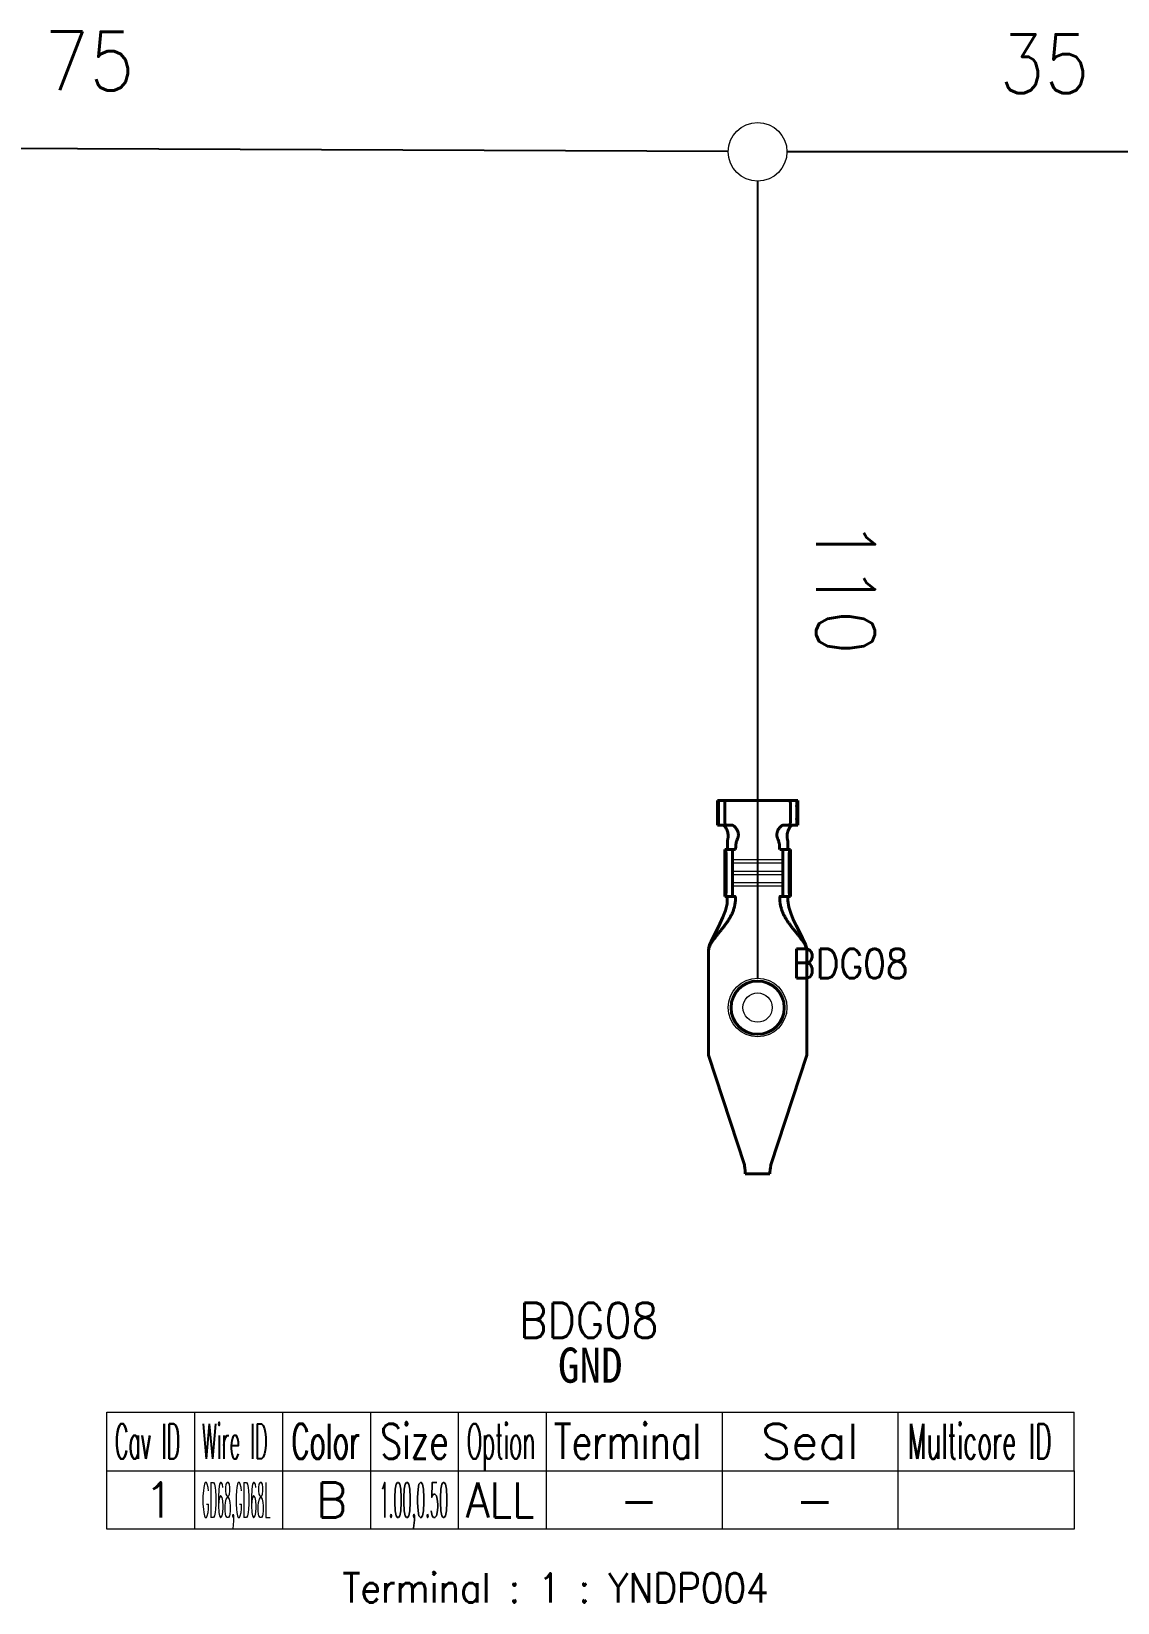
# Model space of a CAD drawing. Header units: inches. Extents: x 47316 to 59086, y 3141 to 11743.
# Drawn here: x 53421 to 53513.6, y 6149.8 to 6283.8 of the extents above; entities that cross this region are included whole.
import ezdxf

# ---------------------------------------------------------------- set-up
doc = ezdxf.new("R2010")
doc.units = ezdxf.units.IN
doc.header["$MEASUREMENT"] = 0
doc.layers.add('标注线', color=3, linetype='Continuous', lineweight=20)
doc.layers.add('轮廓线', color=7, linetype='Continuous', lineweight=40)
doc.styles.get("Standard").update_dxf_attribs({"font": ''})
doc.styles.get('Standard').set_extended_font_data('SimSun')
doc.linetypes.add('_VH_OTCON', pattern='A,0.0001,[7,VeSys.shx,S=0.1,R=0,X=0,Y=0],-0.4,[7,VeSys.shx,S=0.1,R=0,X=0,Y=0],-0.4,["X",Standard,S=1,R=0,X=-0.5,Y=-0.5],-0.0001,[7,VeSys.shx,S=0.1,R=0,X=0,Y=0],-0.4', length=1.2002)
doc.linetypes.add('_VH_SPACE_TAPE_1', pattern='A,0.0001,[17,VeSys.shx,S=0.1,R=0,X=0,Y=0],-0.4,[17,VeSys.shx,S=0.1,R=0,X=0,Y=0],-0.4,[17,VeSys.shx,S=0.1,R=0,X=0,Y=0],-0.4,[18,VeSys.shx,S=0.1,R=0,X=0,Y=0],-0.5,[18,VeSys.shx,S=0.1,R=180,X=0.1,Y=0],-0.1,[17,VeSys.shx,S=0.1,R=0,X=0,Y=0],-0.4,[17,VeSys.shx,S=0.1,R=0,X=0,Y=0],-0.4,[17,VeSys.shx,S=0.1,R=0,X=0,Y=0],-0.4', length=3.0001)

# ---------------------------------------------------------------- blocks, each defined once
blk = doc.blocks.new('YNDP')
at = {"layer": '标注线', "color": 0}
for p, q in [((-2.1, 7.31), (2.1, 7.31)), ((-2.1, 7.31), (-2.1, 7.03)), ((-2.1, 7.03), (2.1, 7.03)), ((2.1, 7.31), (2.1, 7.03)), ((-2.1, 6.34), (2.1, 6.34)), ((-2.1, 6.06), (-2.1, 6.34)), ((-2.1, 6.06), (2.1, 6.06)), ((2.1, 6.06), (2.1, 6.34)), ((-2.1, 5.36), (2.1, 5.36)), ((-2.1, 5.08), (-2.1, 5.36)), ((-2.1, 5.08), (2.1, 5.08)), ((2.1, 5.08), (2.1, 5.36))]:
    blk.add_line(p, q, dxfattribs=at)
at = {"layer": '轮廓线', "color": 0, "linetype": 'Continuous'}
for p, q in [((-1.12, 31.08), (-4.19, 21.73)), ((-1.05, 31.85), (1.05, 31.85)), ((-1.05, 31.85), (-1.05, 31.62)), ((1.05, 31.85), (1.05, 31.62)), ((1.12, 31.08), (4.19, 21.73)), ((-4.2, 21.67), (-4.2, 12.86)), ((4.2, 21.67), (4.2, 12.86)), ((-2.8, 4.2), (-2.8, 8.19)), ((-1.93, 8.19), (-2.79, 8.19)), ((-2.59, 8.23), (-2.59, 8.19)), ((1.93, 8.19), (2.79, 8.19)), ((2.61, 8.81), (2.59, 8.3)), ((2.8, 4.2), (2.8, 8.19)), ((-2.68, 4.76), (-2.68, 7.63)), ((-2.15, 7.63), (-2.15, 4.76)), ((2.15, 7.63), (2.15, 4.76)), ((2.68, 4.76), (2.68, 7.63)), ((-1.88, 4.2), (-2.79, 4.2)), ((1.88, 4.2), (2.79, 4.2)), ((-3.42, 2.1), (-3.42, 0)), ((-2.21, 2.1), (-3.42, 2.1)), ((-3.33, 1.54), (-3.33, 0.56)), ((-2.8, 0.56), (-2.8, 1.54)), ((2.21, 2.1), (3.42, 2.1)), ((2.8, 0.56), (2.8, 1.54)), ((3.33, 1.54), (3.33, 0.56)), ((3.42, 2.1), (3.42, 0)), ((3.42, 0), (-3.42, 0))]:
    blk.add_line(p, q, dxfattribs=at)
for points in [[(-4.1, 12.34), (-3.84, 11.76), (-3.57, 11.21), (-3.29, 10.67), (-3.04, 10.15), (-2.83, 9.63), (-2.67, 9.1), (-2.59, 8.55)], [(4.1, 12.34), (3.82, 11.71), (3.52, 11.11), (3.22, 10.53), (2.96, 9.97), (2.75, 9.39), (2.61, 8.81)], [(2.59, 8.3), (2.6, 8.23), (2.62, 8.19)]]:
    blk.add_lwpolyline(points, dxfattribs=at)
blk.add_circle((0, 17.68), 2.27, dxfattribs=at)
for centre, radius, start, end in [((-3.99, 21.67), 0.21, 161.8436, 180), ((3.99, 21.67), 0.21, 0, 18.1564), ((-2.73, 12.98), 1.47, 179.9769, 194.856), ((-2.78, 12.86), 1.42, 179.9988, 190.6859), ((-2.82, 12.86), 1.38, 190.6602, 202.0987), ((-2.83, 12.95), 1.37, 194.867, 203.4682), ((-2.88, 12.93), 1.32, 203.5201, 211.9337), ((2.88, 12.93), 1.31, 328.0524, 336.542), ((2.84, 12.95), 1.36, 336.545, 345.167), ((2.82, 12.86), 1.38, 337.9012, 349.3399), ((2.73, 12.98), 1.47, 345.1441, 0.0231), ((2.78, 12.86), 1.42, 349.3141, 0.0012)]:
    blk.add_arc(centre, radius, start, end, dxfattribs=at)
for centre, ratio, start_param, end_param in [((-2.79, 7.63), 0.19732, -4.712389, -3.141593), ((2.79, 7.63), 0.19732, -3.141593, -1.570796), ((-2.79, 4.76), 0.19732, 0, 1.570796), ((2.79, 4.76), 0.19732, -1.570796, 0), ((-3.4, 1.54), 0.133102, -4.712389, -3.141593), ((3.4, 1.54), 0.133102, -3.141593, -1.570796), ((-3.4, 0.56), 0.133102, 0, 1.570796), ((3.4, 0.56), 0.133102, -1.570796, 0)]:
    blk.add_ellipse(centre, major_axis=(0, -0.56), ratio=ratio, start_param=start_param, end_param=end_param, dxfattribs=at)
for points, knots in [([(-1.12, 31.08), (-1.12, 31.13), (-1.11, 31.23), (-1.09, 31.37), (-1.07, 31.5), (-1.06, 31.59), (-1.05, 31.62)], [0, 0, 0, 0, 0.275349, 0.54044, 0.785059, 1, 1, 1, 1]), ([(1.12, 31.08), (1.12, 31.13), (1.11, 31.23), (1.09, 31.37), (1.07, 31.5), (1.06, 31.59), (1.05, 31.62)], [0, 0, 0, 0, 0.275349, 0.54044, 0.785059, 1, 1, 1, 1]), ([(-3.99, 12.24), (-3.96, 12.18), (-3.88, 12.06), (-3.76, 11.88), (-3.63, 11.71), (-3.49, 11.53), (-3.38, 11.38), (-3.28, 11.26), (-3.18, 11.13), (-3.08, 11.01), (-2.97, 10.88), (-2.89, 10.77), (-2.81, 10.67), (-2.71, 10.53), (-2.6, 10.38), (-2.5, 10.23), (-2.42, 10.11), (-2.35, 9.98), (-2.28, 9.85), (-2.21, 9.72), (-2.13, 9.54), (-2.06, 9.35), (-2, 9.15), (-1.96, 9), (-1.93, 8.85), (-1.92, 8.75), (-1.91, 8.7)], [0, 0, 0, 0, 0.050147, 0.101268, 0.15366, 0.207551, 0.263037, 0.291397, 0.320187, 0.379163, 0.409405, 0.44019, 0.471533, 0.503437, 0.568955, 0.6026, 0.636828, 0.671601, 0.70688, 0.742606, 0.778723, 0.851854, 0.888752, 0.925778, 0.962868, 1, 1, 1, 1]), ([(3.99, 12.24), (3.96, 12.18), (3.88, 12.06), (3.76, 11.88), (3.63, 11.71), (3.49, 11.53), (3.38, 11.38), (3.28, 11.26), (3.18, 11.13), (3.08, 11.01), (2.97, 10.88), (2.89, 10.77), (2.81, 10.67), (2.71, 10.53), (2.6, 10.38), (2.5, 10.23), (2.42, 10.11), (2.35, 9.98), (2.28, 9.85), (2.21, 9.72), (2.13, 9.54), (2.06, 9.35), (2, 9.15), (1.96, 9), (1.93, 8.85), (1.92, 8.75), (1.91, 8.7)], [0, 0, 0, 0, 0.050147, 0.101268, 0.15366, 0.207551, 0.263037, 0.291397, 0.320187, 0.379163, 0.409405, 0.44019, 0.471533, 0.503437, 0.568955, 0.6026, 0.636828, 0.671601, 0.70688, 0.742606, 0.778723, 0.851854, 0.888752, 0.925778, 0.962868, 1, 1, 1, 1]), ([(-2.59, 8.23), (-2.59, 8.23), (-2.59, 8.25), (-2.59, 8.28), (-2.59, 8.31), (-2.59, 8.35), (-2.58, 8.39), (-2.58, 8.46), (-2.58, 8.51), (-2.59, 8.55)], [0, 0, 0, 0, 0.070978, 0.159185, 0.264069, 0.384693, 0.519957, 0.668708, 1, 1, 1, 1]), ([(-2.58, 8.19), (-2.58, 8.19), (-2.58, 8.19), (-2.58, 8.19), (-2.59, 8.2), (-2.59, 8.2), (-2.59, 8.2), (-2.59, 8.21), (-2.59, 8.22), (-2.59, 8.22), (-2.59, 8.23)], [0, 0, 0, 0, 0.063583, 0.13143, 0.214486, 0.319093, 0.448523, 0.604543, 0.788198, 1, 1, 1, 1]), ([(-2.11, 8.19), (-2.11, 8.19), (-2.11, 8.19), (-2.11, 8.19), (-2.12, 8.18), (-2.12, 8.18), (-2.12, 8.17), (-2.12, 8.17), (-2.13, 8.16), (-2.13, 8.14), (-2.13, 8.12), (-2.14, 8.09), (-2.14, 8.06), (-2.14, 8.01), (-2.15, 7.94), (-2.15, 7.84), (-2.15, 7.74), (-2.15, 7.67), (-2.15, 7.63)], [0, 0, 0, 0, 0.004027, 0.009289, 0.016377, 0.025518, 0.036801, 0.050263, 0.065914, 0.083752, 0.125893, 0.176287, 0.234438, 0.299837, 0.450022, 0.621303, 0.807366, 1, 1, 1, 1]), ([(-1.89, 8.33), (-1.89, 8.32), (-1.9, 8.3), (-1.9, 8.27), (-1.9, 8.25), (-1.91, 8.23), (-1.91, 8.22), (-1.91, 8.21), (-1.92, 8.2), (-1.92, 8.2), (-1.92, 8.2), (-1.92, 8.19), (-1.92, 8.19), (-1.93, 8.19), (-1.93, 8.19)], [0, 0, 0, 0, 0.218442, 0.41158, 0.578176, 0.717068, 0.77583, 0.827442, 0.871971, 0.909537, 0.940372, 0.964928, 0.984146, 1, 1, 1, 1]), ([(-1.91, 8.7), (-1.91, 8.66), (-1.9, 8.6), (-1.89, 8.5), (-1.89, 8.42), (-1.89, 8.37), (-1.89, 8.34), (-1.89, 8.33)], [0, 0, 0, 0, 0.28921, 0.557756, 0.797041, 0.903477, 1, 1, 1, 1]), ([(1.89, 8.33), (1.89, 8.34), (1.89, 8.37), (1.89, 8.42), (1.89, 8.5), (1.9, 8.6), (1.91, 8.66), (1.91, 8.7)], [0, 0, 0, 0, 0.09654, 0.20301, 0.442326, 0.710821, 1, 1, 1, 1]), ([(1.93, 8.19), (1.93, 8.19), (1.92, 8.19), (1.92, 8.19), (1.92, 8.2), (1.92, 8.2), (1.92, 8.2), (1.91, 8.21), (1.91, 8.22), (1.91, 8.23), (1.9, 8.25), (1.9, 8.27), (1.9, 8.3), (1.89, 8.32), (1.89, 8.33)], [0, 0, 0, 0, 0.015854, 0.035072, 0.059628, 0.090464, 0.128031, 0.17256, 0.224172, 0.282933, 0.421824, 0.58842, 0.781558, 1, 1, 1, 1]), ([(2.15, 7.63), (2.15, 7.67), (2.15, 7.74), (2.15, 7.84), (2.15, 7.94), (2.14, 8.01), (2.14, 8.06), (2.14, 8.09), (2.13, 8.12), (2.13, 8.14), (2.13, 8.16), (2.12, 8.17), (2.12, 8.17), (2.12, 8.18), (2.12, 8.18), (2.11, 8.19), (2.11, 8.19), (2.11, 8.19), (2.11, 8.19)], [0, 0, 0, 0, 0.192634, 0.378697, 0.549978, 0.700163, 0.765562, 0.823713, 0.874107, 0.916248, 0.934086, 0.949737, 0.963199, 0.974482, 0.983623, 0.990711, 0.995973, 1, 1, 1, 1]), ([(-2.56, 3.36), (-2.57, 3.43), (-2.58, 3.53), (-2.58, 3.66), (-2.58, 3.77), (-2.58, 3.87), (-2.58, 3.98), (-2.58, 4.09), (-2.58, 4.16), (-2.58, 4.2)], [0, 0, 0, 0, 0.240029, 0.362533, 0.486637, 0.612415, 0.739889, 0.869056, 1, 1, 1, 1]), ([(-2.15, 4.76), (-2.15, 4.72), (-2.15, 4.65), (-2.15, 4.55), (-2.15, 4.45), (-2.14, 4.38), (-2.14, 4.33), (-2.14, 4.3), (-2.13, 4.27), (-2.13, 4.25), (-2.13, 4.23), (-2.12, 4.22), (-2.12, 4.22), (-2.12, 4.21), (-2.12, 4.21), (-2.11, 4.2), (-2.11, 4.2), (-2.11, 4.2), (-2.11, 4.2)], [0, 0, 0, 0, 0.192634, 0.378697, 0.549978, 0.700163, 0.765562, 0.823713, 0.874107, 0.916248, 0.934086, 0.949737, 0.963199, 0.974482, 0.983623, 0.990711, 0.995973, 1, 1, 1, 1]), ([(-1.88, 4.2), (-1.88, 4.13), (-1.87, 4.02), (-1.86, 3.87), (-1.85, 3.73), (-1.83, 3.59), (-1.79, 3.46), (-1.77, 3.39), (-1.75, 3.36)], [0, 0, 0, 0, 0.260021, 0.387215, 0.512609, 0.758429, 0.879572, 1, 1, 1, 1]), ([(1.75, 3.36), (1.77, 3.39), (1.79, 3.46), (1.83, 3.59), (1.85, 3.73), (1.86, 3.87), (1.87, 4.02), (1.88, 4.13), (1.88, 4.2)], [0, 0, 0, 0, 0.120428, 0.241571, 0.48739, 0.612785, 0.739979, 1, 1, 1, 1]), ([(2.11, 4.2), (2.11, 4.2), (2.11, 4.2), (2.11, 4.2), (2.12, 4.21), (2.12, 4.21), (2.12, 4.22), (2.12, 4.22), (2.13, 4.23), (2.13, 4.25), (2.13, 4.27), (2.14, 4.3), (2.14, 4.33), (2.14, 4.38), (2.15, 4.45), (2.15, 4.55), (2.15, 4.65), (2.15, 4.72), (2.15, 4.76)], [0, 0, 0, 0, 0.004027, 0.009289, 0.016377, 0.025518, 0.036801, 0.050263, 0.065914, 0.083752, 0.125893, 0.176287, 0.234438, 0.299837, 0.450022, 0.621303, 0.807366, 1, 1, 1, 1]), ([(2.58, 4.2), (2.58, 4.16), (2.58, 4.09), (2.58, 3.98), (2.58, 3.87), (2.58, 3.77), (2.58, 3.66), (2.58, 3.53), (2.57, 3.43), (2.56, 3.36)], [0, 0, 0, 0, 0.130944, 0.260111, 0.387585, 0.513363, 0.637467, 0.759971, 1, 1, 1, 1]), ([(-2.89, 2.13), (-2.87, 2.14), (-2.85, 2.17), (-2.8, 2.21), (-2.76, 2.26), (-2.72, 2.33), (-2.68, 2.4), (-2.64, 2.48), (-2.61, 2.56), (-2.56, 2.69), (-2.53, 2.85), (-2.51, 3.01), (-2.51, 3.13), (-2.52, 3.22), (-2.54, 3.29), (-2.55, 3.34), (-2.56, 3.36)], [0, 0, 0, 0, 0.038866, 0.08397, 0.135113, 0.191855, 0.253649, 0.319879, 0.389842, 0.462725, 0.612921, 0.759984, 0.828629, 0.892177, 0.949572, 1, 1, 1, 1]), ([(-1.75, 3.36), (-1.74, 3.34), (-1.71, 3.28), (-1.68, 3.19), (-1.65, 3.09), (-1.64, 3), (-1.64, 2.93), (-1.64, 2.87), (-1.65, 2.81), (-1.66, 2.73), (-1.69, 2.64), (-1.73, 2.53), (-1.79, 2.44), (-1.85, 2.36), (-1.91, 2.28), (-1.98, 2.22), (-2.03, 2.18), (-2.07, 2.15), (-2.1, 2.13), (-2.13, 2.12), (-2.17, 2.1), (-2.2, 2.1), (-2.21, 2.1)], [0, 0, 0, 0, 0.055022, 0.116995, 0.185083, 0.258201, 0.296181, 0.334778, 0.373698, 0.412652, 0.489659, 0.564292, 0.635623, 0.703071, 0.76613, 0.824277, 0.876958, 0.901113, 0.923761, 0.944907, 0.964596, 1, 1, 1, 1]), ([(2.21, 2.1), (2.2, 2.1), (2.17, 2.1), (2.13, 2.12), (2.1, 2.13), (2.07, 2.15), (2.03, 2.18), (1.98, 2.22), (1.91, 2.28), (1.85, 2.36), (1.79, 2.44), (1.73, 2.53), (1.69, 2.64), (1.65, 2.75), (1.64, 2.87), (1.64, 2.98), (1.65, 3.09), (1.68, 3.19), (1.71, 3.28), (1.74, 3.34), (1.75, 3.36)], [0, 0, 0, 0, 0.035416, 0.055113, 0.076262, 0.09891, 0.123064, 0.175742, 0.233887, 0.296955, 0.364416, 0.435763, 0.510406, 0.587414, 0.665244, 0.741782, 0.814902, 0.882994, 0.944969, 1, 1, 1, 1]), ([(2.56, 3.36), (2.55, 3.34), (2.54, 3.3), (2.53, 3.23), (2.52, 3.16), (2.51, 3.05), (2.52, 2.9), (2.55, 2.73), (2.6, 2.59), (2.64, 2.48), (2.68, 2.41), (2.71, 2.34), (2.75, 2.28), (2.79, 2.23), (2.81, 2.2), (2.83, 2.19)], [0, 0, 0, 0, 0.048288, 0.102718, 0.16266, 0.227338, 0.366788, 0.511961, 0.653827, 0.721303, 0.78555, 0.846014, 0.902199, 0.953655, 1, 1, 1, 1]), ([(-2.97, 2.1), (-2.96, 2.1), (-2.95, 2.1), (-2.93, 2.11), (-2.91, 2.12), (-2.9, 2.13), (-2.89, 2.13)], [0, 0, 0, 0, 0.217658, 0.453857, 0.713604, 1, 1, 1, 1]), ([(-2.74, 2.1), (-2.74, 2.1), (-2.74, 2.1), (-2.75, 2.1), (-2.75, 2.09), (-2.75, 2.09), (-2.76, 2.08), (-2.76, 2.08), (-2.76, 2.07), (-2.77, 2.05), (-2.77, 2.03), (-2.78, 2), (-2.78, 1.97), (-2.79, 1.93), (-2.79, 1.89), (-2.8, 1.83), (-2.8, 1.75), (-2.8, 1.65), (-2.8, 1.58), (-2.8, 1.54)], [0, 0, 0, 0, 0.005642, 0.012205, 0.020275, 0.030156, 0.042002, 0.05589, 0.071859, 0.089925, 0.132301, 0.1827, 0.240671, 0.305736, 0.377363, 0.454882, 0.624746, 0.809143, 1, 1, 1, 1]), ([(2.8, 1.54), (2.8, 1.58), (2.8, 1.65), (2.8, 1.75), (2.8, 1.83), (2.79, 1.89), (2.79, 1.93), (2.78, 1.97), (2.78, 2), (2.77, 2.03), (2.77, 2.05), (2.76, 2.07), (2.76, 2.08), (2.76, 2.08), (2.75, 2.09), (2.75, 2.09), (2.75, 2.1), (2.74, 2.1), (2.74, 2.1), (2.74, 2.1)], [0, 0, 0, 0, 0.190857, 0.375254, 0.545118, 0.622637, 0.694264, 0.759329, 0.8173, 0.867699, 0.910075, 0.928141, 0.94411, 0.957998, 0.969844, 0.979725, 0.987795, 0.994358, 1, 1, 1, 1]), ([(2.83, 2.19), (2.84, 2.17), (2.86, 2.15), (2.89, 2.13), (2.9, 2.12)], [0, 0, 0, 0, 0.537008, 1, 1, 1, 1]), ([(2.9, 2.12), (2.91, 2.12), (2.92, 2.11), (2.94, 2.1), (2.96, 2.1), (2.97, 2.1)], [0, 0, 0, 0, 0.280397, 0.659814, 1, 1, 1, 1]), ([(-2.8, 0.56), (-2.8, 0.52), (-2.8, 0.45), (-2.8, 0.35), (-2.8, 0.27), (-2.79, 0.21), (-2.79, 0.17), (-2.78, 0.13), (-2.78, 0.1), (-2.77, 0.07), (-2.77, 0.05), (-2.76, 0.03), (-2.76, 0.02), (-2.76, 0.02), (-2.75, 0.01), (-2.75, 0.01), (-2.75, 0), (-2.74, 0), (-2.74, 0), (-2.74, 0)], [0, 0, 0, 0, 0.190857, 0.375254, 0.545118, 0.622637, 0.694264, 0.759329, 0.8173, 0.867699, 0.910075, 0.928141, 0.94411, 0.957998, 0.969844, 0.979725, 0.987795, 0.994358, 1, 1, 1, 1]), ([(2.74, 0), (2.74, 0), (2.74, 0), (2.75, 0), (2.75, 0.01), (2.75, 0.01), (2.76, 0.02), (2.76, 0.02), (2.76, 0.03), (2.77, 0.05), (2.77, 0.07), (2.78, 0.1), (2.78, 0.13), (2.79, 0.17), (2.79, 0.21), (2.8, 0.27), (2.8, 0.35), (2.8, 0.45), (2.8, 0.52), (2.8, 0.56)], [0, 0, 0, 0, 0.005642, 0.012205, 0.020275, 0.030156, 0.042002, 0.05589, 0.071859, 0.089925, 0.132301, 0.1827, 0.240671, 0.305736, 0.377363, 0.454882, 0.624746, 0.809143, 1, 1, 1, 1])]:
    blk.add_open_spline(points, degree=3, knots=knots, dxfattribs=at)

msp = doc.modelspace()

# ---------------------------------------------------------------- linework, layer by layer
at = {"color": 0, "linetype": '_VH_OTCON', "ltscale": 5}
for p, q in [((53480.43, 6273.54), (53370.93, 6274.02)), ((53528.93, 6273.53), (53485.43, 6273.53))]:
    msp.add_line(p, q, dxfattribs=at)
at = {"color": 0, "linetype": '_VH_SPACE_TAPE_1', "ltscale": 5}
msp.add_line((53482.93, 6271.03), (53482.93, 6203.03), dxfattribs=at)
at = {"color": 0, "linetype": 'Continuous', "lineweight": 15}
for p, q in [((53427.43, 6166.03), (53509.93, 6166.03)), ((53427.43, 6161.03), (53427.43, 6166.03)), ((53427.43, 6161.03), (53509.93, 6161.03))]:
    msp.add_line(p, q, dxfattribs=at)
at = {"color": 7, "linetype": 'Continuous', "lineweight": 15}
for p, q in [((53434.93, 6161.03), (53434.93, 6166.03)), ((53442.43, 6161.03), (53442.43, 6166.03)), ((53449.93, 6161.03), (53449.93, 6166.03)), ((53457.43, 6161.03), (53457.43, 6166.03)), ((53464.93, 6161.03), (53464.93, 6166.03)), ((53479.93, 6161.03), (53479.93, 6166.03)), ((53494.93, 6161.03), (53494.93, 6166.03)), ((53509.93, 6161.03), (53509.93, 6166.03))]:
    msp.add_line(p, q, dxfattribs=at)
at = {"color": 102, "linetype": 'Continuous', "lineweight": 15}
for p, q in [((53434.93, 6156.03), (53434.93, 6161.03)), ((53442.43, 6156.03), (53442.43, 6161.03)), ((53449.93, 6156.03), (53449.93, 6161.03)), ((53457.43, 6156.03), (53457.43, 6161.03)), ((53464.93, 6156.03), (53464.93, 6161.03)), ((53479.93, 6156.03), (53479.93, 6161.03)), ((53494.93, 6156.03), (53494.93, 6161.03))]:
    msp.add_line(p, q, dxfattribs=at)
at = {"color": 0, "linetype": 'Continuous', "lineweight": 15}
msp.add_lwpolyline([(53427.43, 6156.03), (53427.43, 6161.03), (53509.93, 6161.03), (53509.93, 6156.03)], close=True, dxfattribs=at)
for centre, radius in [((53482.93, 6273.53), 2.5), ((53482.93, 6200.53), 2.5), ((53482.93, 6200.53), 1.25)]:
    msp.add_circle(centre, radius, dxfattribs=at)

# ---------------------------------------------------------------- block references
at = {"color": 0, "rotation": 180}
msp.add_blockref('YNDP', (53482.93, 6218.2), dxfattribs=at)

# ---------------------------------------------------------------- texts
at = {"color": 7, "linetype": '_VH_OTCON', "lineweight": 18, "ltscale": 5, "insert": (53422.08, 6283.79), "char_height": 5, "width": 8.5714, "attachment_point": 1, "rotation": 359.7498}
msp.add_mtext('\\Fromans.shx;\\W0.9000000000;\\T1.0000000000;\\o\\l75', dxfattribs=at)
at = {"color": 7, "linetype": '_VH_OTCON', "lineweight": 18, "ltscale": 5, "insert": (53503.54, 6283.53), "char_height": 5, "width": 8.5714, "attachment_point": 1}
msp.add_mtext('\\Fromans.shx;\\W0.9000000000;\\T1.0000000000;\\o\\l35', dxfattribs=at)
at = {"color": 7, "linetype": '_VH_SPACE_TAPE_1', "lineweight": 18, "ltscale": 5, "insert": (53492.93, 6242.17), "char_height": 5, "width": 12.8571, "attachment_point": 1, "rotation": 270}
msp.add_mtext('\\Fromans.shx;\\W0.9000000000;\\T1.0000000000;\\o\\l110', dxfattribs=at)
at = {"color": 21, "linetype": 'Continuous', "lineweight": 15, "attachment_point": 1}
for s, insert, char_height, width in [('\\Fromans.shx;\\W0.9000000000;\\T1.0000000000;\\o\\lBDG08', (53485.86, 6205.53), 2.5, 11.0357), ('\\Fromans.shx;\\W0.2382198953;\\T1.0000000000;\\o\\lGD68,GD68L', (53435.53, 6160.03), 3, 6.5), ('\\Fromans.shx;\\W0.3033333333;\\T1.0000000000;\\o\\l1.00,0.50', (53450.69, 6160.03), 3, 6.5), ('\\Fromans.shx;\\W1.0000000000;\\T1.0000000000;\\o\\l-', (53471.14, 6160.03), 3, 3.7143)]:
    msp.add_mtext(s, dxfattribs=dict(at, insert=insert, char_height=char_height, width=width))
at = {"color": 6, "linetype": 'Continuous', "lineweight": 20, "char_height": 3, "attachment_point": 1}
for s, insert, width in [('\\Fromans.shx;\\W0.9000000000;\\T1.0000000000;\\o\\lBDG08', (53462.57, 6175.35), 13.2429), ('\\f黑体|b0|i0|c1|p0;\\W0.9000000000;\\T1.0000000000;\\o\\lGND', (53465.9, 6171.53), 5.8247)]:
    msp.add_mtext(s, dxfattribs=dict(at, insert=insert, width=width))
at = {"color": 7, "linetype": 'Continuous', "lineweight": 15, "char_height": 3, "attachment_point": 1}
for s, insert, width in [('\\Fromans.shx;\\W0.4292452830;\\T1.0000000000;\\o\\lCav ID', (53428.11, 6165.03), 6.5), ('\\Fromans.shx;\\W0.4026548673;\\T1.0000000000;\\o\\lWire ID', (53435.54, 6165.03), 6.5), ('\\Fromans.shx;\\W0.5687500000;\\T1.0000000000;\\o\\lColor', (53443.17, 6165.03), 6.5), ('\\Fromans.shx;\\W0.7222222222;\\T1.0000000000;\\o\\lSize', (53450.74, 6165.03), 6.5), ('\\Fromans.shx;\\W0.4595959596;\\T1.0000000000;\\o\\lOption', (53458.13, 6165.03), 6.5), ('\\Fromans.shx;\\W0.7480916031;\\T1.0000000000;\\o\\lTerminal', (53465.54, 6165.03), 14), ('\\Fromans.shx;\\W1.0000000000;\\T1.0000000000;\\o\\lSeal', (53483.22, 6165.03), 9.2857), ('\\Fromans.shx;\\W0.5185185185;\\T1.0000000000;\\o\\lMulticore ID', (53495.73, 6165.03), 14), ('\\Fromans.shx;\\W1.0000000000;\\T1.0000000000;\\o\\l1', (53430.61, 6160.03), 2.8571)]:
    msp.add_mtext(s, dxfattribs=dict(at, insert=insert, width=width))
at = {"color": 140, "linetype": 'Continuous', "lineweight": 15, "char_height": 3, "attachment_point": 1}
for s, insert, width in [('\\Fromans.shx;\\W1.0000000000;\\T1.0000000000;\\o\\lB', (53445.25, 6160.03), 3), ('\\Fromans.shx;\\W0.8750000000;\\T1.0000000000;\\o\\lALL', (53458.05, 6160.03), 6.5), ('\\Fromans.shx;\\W1.0000000000;\\T1.0000000000;\\o\\l-', (53486.14, 6160.03), 3.7143)]:
    msp.add_mtext(s, dxfattribs=dict(at, insert=insert, width=width))
at = {"color": 42, "linetype": 'Continuous', "lineweight": 15, "insert": (53447.52, 6152.28), "char_height": 2.5, "width": 42.5357, "attachment_point": 1}
msp.add_mtext('\\Fromans.shx;\\W0.9000000000;\\T1.0000000000;\\o\\lTerminal : 1 : YNDP004', dxfattribs=at)

doc.saveas('drawing.dxf')
